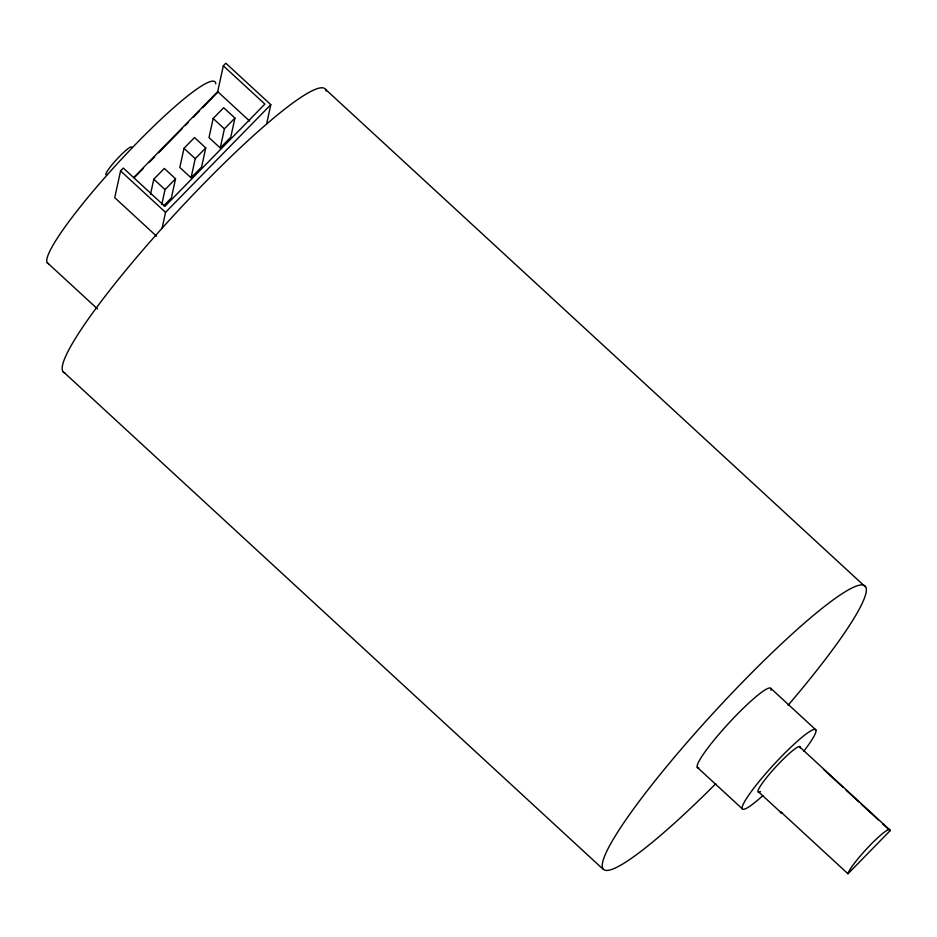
<?xml version="1.0" encoding="UTF-8"?>
<svg xmlns="http://www.w3.org/2000/svg" width="937" height="937" viewBox="0 0 937 937"><rect width="100%" height="100%" fill="white"/><g stroke="black" fill="none" stroke-linecap="round" stroke-linejoin="round"><path stroke-width="1.41" d="M266.623 123.918L270.816 104.675L225.84 63.224L223.322 65.789L264.878 104.089L164.877 206.374L123.321 168.074L120.568 170.897L114.736 197.672L156.502 236.159M150.517 194.24L153.785 179.213L164.315 168.449L175.559 178.803L171.389 197.93L163.741 205.765M161.761 204.594L165.041 189.579L175.559 178.803M162.089 228.241L165.556 212.348L270.816 104.675M183.992 148.315L179.822 167.442L191.066 177.807L201.596 167.032L205.765 147.917L194.521 137.552L183.992 148.315L195.236 158.681L191.066 177.807M134.014 177.222L217.689 91.627L223.322 65.789M213.167 118.484L208.998 137.598L220.242 147.964L230.76 137.2L234.929 118.074L223.685 107.708L213.167 118.484L224.411 128.837L220.242 147.964M134.155 177.807L143.349 168.391M149.475 162.124L154.593 156.901M158.681 152.719L182.188 128.674M185.245 125.535L188.314 122.396M193.42 117.172L199.558 110.894M202.626 107.767L217.958 92.084M195.236 158.681L205.765 147.917M224.411 128.837L234.929 118.074M782.09 812.707A30.851 4.053 -47.3 0 1 780.509 811.606L847.985 873.776L890.08 830.709L882.584 823.799M325.596 89.425L865.366 586.843M217.689 91.627L249.652 121.096M770.846 688.402L815.834 729.853M799.261 746.508L889.225 829.409M823.682 769.523L842.96 787.291M846.17 790.242L859.03 802.084M861.173 804.063L878.309 819.852M153.785 179.213L165.041 189.579M120.568 170.897L165.556 212.348M758.876 792.187L781.376 812.906M697.327 767.38L742.315 808.83M47.295 262.688L97.483 308.929M63.037 371.52L602.807 868.939M64.946 373.02A192.823 25.346 -47.3 0 1 178.346 210.392A192.823 25.346 -47.3 0 1 326.193 91.065M107.404 174.446A18.904 2.483 -47.3 0 1 116.059 160.122A18.904 2.483 -47.3 0 1 131.66 147.648M847.985 873.776A30.851 4.053 -47.3 0 1 870.696 844.6A30.851 4.053 -47.3 0 1 890.08 830.709M48.525 263.648A123.403 16.222 -47.3 0 1 122.442 158.13A123.403 16.222 -47.3 0 1 215.791 83.873M698.756 767.86A53.995 7.098 -47.3 0 1 730.052 721.806A53.995 7.098 -47.3 0 1 770.928 690.206M762.8 795.665A53.995 7.098 -47.3 0 1 748.23 795.864A53.995 7.098 -47.3 0 1 803.196 736.283A53.995 7.098 -47.3 0 1 803.782 751.228M715.798 783.683A192.823 25.346 -47.3 0 1 616.757 833.567A192.823 25.346 -47.3 0 1 829.913 602.28A192.823 25.346 -47.3 0 1 788.111 705.221M760.539 791.554A30.851 4.053 -47.3 0 1 774.653 768.164A30.851 4.053 -47.3 0 1 800.128 747.808"/></g></svg>
